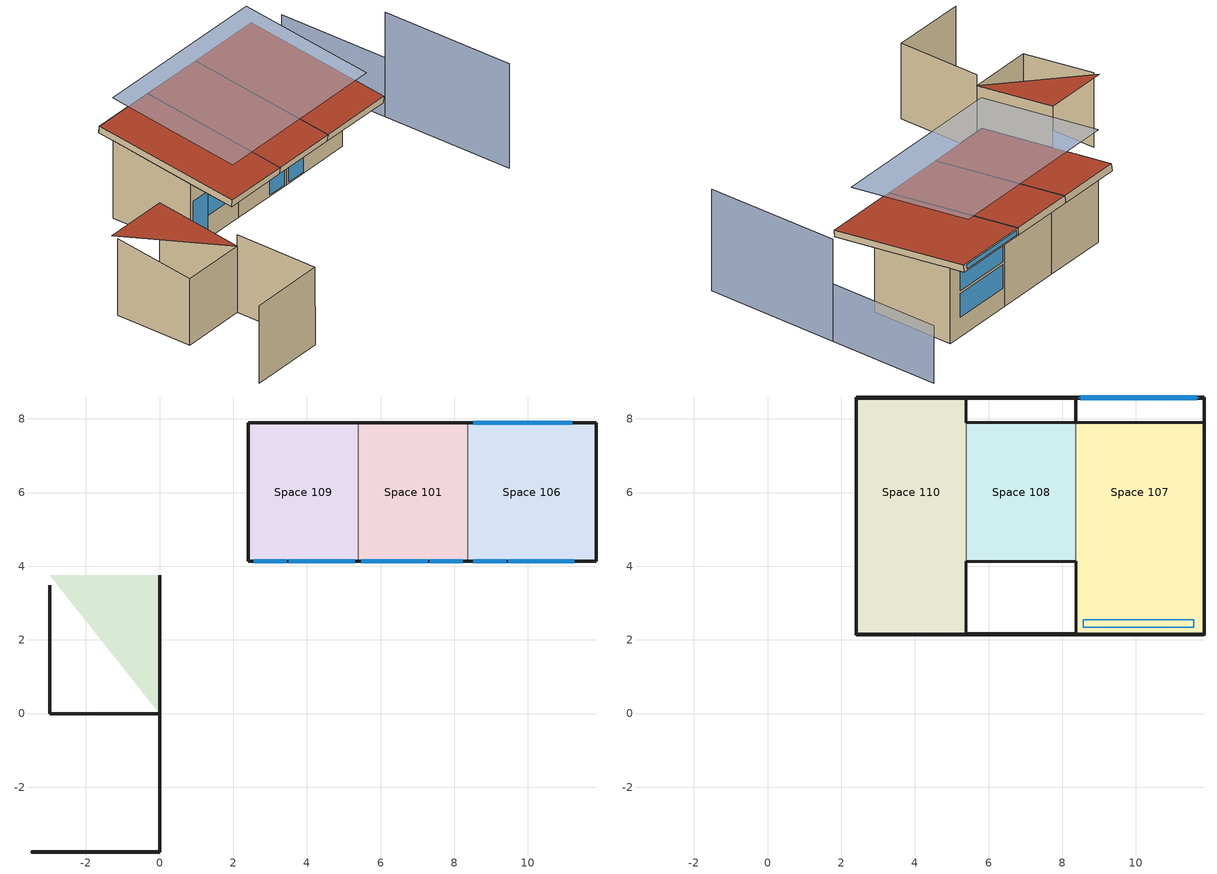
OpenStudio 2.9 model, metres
[Spaces]

 wall outside: -2.98,0 0,0 z0:3; 0,-3.75,3.5 0,-3.76,0 0,0,0 0,0,3.5; -3.48,-3.75,3.5 -3.48,-3.76,0 0,-3.76,0 0,-3.75,3.5; 0,3.76,3.5 0,0,3 0,0,0 0,3.76,0; -2.98,3.48,3.46 -2.98,3.48,0 -2.98,0,0 -2.98,0,3
 roof outside: 0,0,3 0,3.76,3.5 -2.98,3.76,3.5
Space 106
 floor adiabatic: 11.85,7.89 11.85,4.13 8.37,4.13 8.37,7.89 z0
 wall outside: 8.37,4.13 11.85,4.13 z0:3; 11.85,7.89 8.37,7.89 z0:3.5; 11.85,7.89,3.5 11.85,4.13,3 11.85,4.13,0 11.85,7.89,0
 wall to Space 101: 8.37,7.89,3.5 8.37,7.89,0 8.37,4.13,0 8.37,4.13,3
 window: 8.51,4.13 9.41,4.13 z0.05:2.15; 9.46,4.13 11.26,4.13 z1.05:2.75; 11.21,7.89 8.51,7.89 z0.9:2; 11.21,7.89 8.51,7.89 z2.14:3.24
Space 101
 floor adiabatic: 8.37,7.89 8.37,4.13 5.39,4.13 5.39,7.89 z0
 wall outside: 8.37,7.89 5.39,7.89 z0:3.5; 5.39,4.13 8.37,4.13 z0:3
 wall to Space 109: 5.39,7.89,3.5 5.39,7.89,0 5.39,4.13,0 5.39,4.13,3
 window: 7.33,4.13 8.23,4.13 z0.05:2.15; 5.48,4.13 7.28,4.13 z1.05:2.75
Space 109
 floor adiabatic: 5.39,7.89 5.39,4.13 2.41,4.13 2.41,7.89 z0
 wall outside: 5.39,7.89 2.41,7.89 z0:3.5; 2.41,4.13 5.39,4.13 z0:3; 2.41,7.89,3.5 2.41,7.89,0 2.41,4.13,0 2.41,4.13,3
 window: 2.55,4.13 3.45,4.13 z0.05:2.15; 3.5,4.13 5.3,4.13 z1.05:2.75
Space 107
 floor outside: 11.85,4.13,3 11.85,2.16,2.74 8.37,2.16,2.74 8.37,4.13,3
 floor to Space 106: 11.85,7.89,3.5 11.85,4.13,3 8.37,4.13,3 8.37,7.89,3.5
 wall outside: 11.85,8.56,3.89 11.85,2.12,3.04 11.85,2.16,2.74 11.85,8.6,3.59; 8.37,2.12,3.04 8.37,2.16,2.74 11.85,2.16,2.74 11.85,2.12,3.04; 11.85,8.56,3.89 11.85,8.6,3.59 8.37,8.6,3.59 8.37,8.56,3.89; 11.85,8.6,3.59 11.85,7.89,3.5 8.37,7.89,3.5 8.37,8.6,3.59
 wall to Space 108: 8.37,8.56,3.89 8.37,8.6,3.59 8.37,2.16,2.74 8.37,2.12,3.04
 window: 11.65,8.56,3.83 11.65,8.59,3.64 8.5,8.59,3.64 8.5,8.56,3.83
 roof outside: 11.85,2.12,3.04 11.85,8.56,3.89 8.37,8.56,3.89 8.37,2.12,3.04
 skylight: 11.57,2.55,2.79 11.57,2.35,2.76 8.57,2.35,2.76 8.57,2.55,2.79
Space 108
 floor to Space 101: 8.37,7.89,3.5 8.37,4.13,3 5.39,4.13,3 5.39,7.89,3.5
 wall outside: 8.37,8.56,3.89 8.37,8.6,3.59 5.39,8.6,3.59 5.39,8.56,3.89; 5.39,2.12,3.04 5.39,2.16,2.74 8.37,2.16,2.74 8.37,2.12,3.04; 8.37,8.6,3.59 8.37,7.89,3.5 5.39,7.89,3.5 5.39,8.6,3.59; 8.37,4.13,3 8.37,2.16,2.74 5.39,2.16,2.74 5.39,4.13,3
 wall to Space 110: 5.39,8.56,3.89 5.39,8.6,3.59 5.39,2.16,2.74 5.39,2.12,3.04
 roof outside: 8.37,2.12,3.04 8.37,8.56,3.89 5.39,8.56,3.89 5.39,2.12,3.04
Space 110
 floor outside: 5.39,8.6,3.59 5.39,7.89,3.5 2.41,7.89,3.5 2.41,8.6,3.59; 5.39,4.13,3 5.39,2.16,2.74 2.41,2.16,2.74 2.41,4.13,3
 floor to Space 109: 5.39,7.89,3.5 5.39,4.13,3 2.41,4.13,3 2.41,7.89,3.5
 wall outside: 2.41,2.12,3.04 2.41,2.16,2.74 5.39,2.16,2.74 5.39,2.12,3.04; 2.41,8.56,3.89 2.41,8.6,3.59 2.41,2.16,2.74 2.41,2.12,3.04; 5.39,8.56,3.89 5.39,8.6,3.59 2.41,8.6,3.59 2.41,8.56,3.89
 roof outside: 5.39,2.12,3.04 5.39,8.56,3.89 2.41,8.56,3.89 2.41,2.12,3.04
shading: 14.53,4.13 14.53,-1.87 z0:4.72; 14.53,9.14 14.53,4.13 z0:2.66; 10.85,2.2,4.56 10.85,8.02,5.33 2.54,8.02,5.33 2.54,2.2,4.56
[Building]
Building 1: Space Type=189.1-2009 - Office - OpenOffice - CZ4-8; Default Construction Set=189.1-2009 - CZ5 - Office
[Site]
Tokio: Latitude {deg}=35.68; Longitude {deg}=139.77; Time Zone {hr}=9; Elevation {m}=0
[ClimateZones]
Climate Zone Institution Name 1=ASHRAE; Climate Zone Document Name 1=ANSI/ASHRAE Standard 169; Climate Zone Document Year 1=2006; Climate Zone Institution Name 2=CEC; Climate Zone Document Name 2=California Climate Zone Descriptions; Climate Zone Document Year 2=1995
[DefaultConstructionSet]
189.1-2009 - CZ5 - Office: Default Exterior Surface Constructions=Default Surface Constructions 13; Default Interior Surface Constructions=Default Surface Constructions 14; Default Ground Contact Surface Constructions=Default Surface Constructions 15; Default Exterior SubSurface Constructions=Default Sub Surface Constructions 9; Default Interior SubSurface Constructions=Default Sub Surface Constructions 10; Interior Partition Construction=Interior Partition
[DefaultSurfaceConstructions]
Name | Floor Construction | Wall Construction | Roof Ceiling Construction
Default Surface Constructions 13 | ExtSlabCarpet 4in ClimateZone 1-8 | ASHRAE 189.1-2009 ExtWall Mass ClimateZone 5 | ASHRAE 189.1-2009 ExtRoof IEAD ClimateZone 2-5
Default Surface Constructions 14 | Interior Floor | Interior Wall | Interior Ceiling
Default Surface Constructions 15 | ExtSlabCarpet 4in ClimateZone 1-8 | ExtSlabCarpet 4in ClimateZone 1-8 | ExtSlabCarpet 4in ClimateZone 1-8
[Construction]
ExtSlabCarpet 4in ClimateZone 1-8: MAT-CC05 4 HW CONCRETE, CP02 CARPET PAD
Interior Floor: F16 Acoustic tile, F05 Ceiling air space resistance, M11 100mm lightweight concrete
Interior Wall: G01a 19mm gypsum board, F04 Wall air space resistance, G01a 19mm gypsum board
Interior Ceiling: M11 100mm lightweight concrete, F05 Ceiling air space resistance, F16 Acoustic tile
Exterior Door: F08 Metal surface, I01 25mm insulation board
Interior Window: Clear 3mm
Interior Door; Interior Partition: G05 25mm wood
ASHRAE 189.1-2009 ExtRoof IEAD ClimateZone 2-5: Roof Membrane, Roof Insulation [21], Metal Decking
ASHRAE 189.1-2009 ExtWindow ClimateZone 4-5: Theoretical Glass [207]
ASHRAE 189.1-2009 ExtWall Mass ClimateZone 5: 1IN Stucco, 8IN Concrete HW, Wall Insulation [40], 1/2IN Gypsum
[Material] Thermal Absorptance=0.9
Name | Roughness | Thickness {m} | Conductivity {W/m-K} | Density {kg/m3} | Specific Heat {J/kg-K} | Solar Absorptance | Visible Absorptance
MAT-CC05 4 HW CONCRETE | Rough | 0.1016 | 1.311 | 2240 | 836.8 | 0.85 | 0.85
1IN Stucco | Smooth | 0.0253 | 0.6918 | 1858 | 837 | 0.92 | 0.92
8IN Concrete HW | MediumRough | 0.2033 | 1.7296 | 2243 | 837 | 0.65 | 0.65
1/2IN Gypsum | Smooth | 0.0127 | 0.16 | 784.9 | 830 | 0.4 | 0.4
Roof Membrane | VeryRough | 0.0095 | 0.16 | 1121.29 | 1460 | 0.7 | 0.7
Metal Decking | MediumSmooth | 0.0015 | 45.006 | 7680 | 418.4 | 0.6 | 0.6
F16 Acoustic tile | MediumSmooth | 0.0191 | 0.06 | 368 | 590 | 0.3 | 0.3
M11 100mm lightweight concrete | MediumRough | 0.1016 | 0.53 | 1280 | 840 | 0.5 | 0.5
G01a 19mm gypsum board | MediumSmooth | 0.019 | 0.16 | 800 | 1090 | 0.4 | 0.4
F08 Metal surface | Smooth | 0.0008 | 45.28 | 7824 | 500 | 0.7 | 0.7
I01 25mm insulation board | MediumRough | 0.0254 | 0.03 | 43 | 1210 | 0.6 | 0.6
G05 25mm wood | MediumSmooth | 0.0254 | 0.15 | 608 | 1630 | 0.5 | 0.5
Roof Insulation [21] | MediumRough | 0.2105 | 0.049 | 265 | 836.8 | 0.7 | 0.7
Wall Insulation [40] | MediumRough | 0.0794 | 0.0432 | 91 | 837 | 0.5 | 0.5
[Material:NoMass]
CP02 CARPET PAD: Roughness=Smooth; Thermal Resistance {m2-K/W}=0.1; Thermal Absorptance=0.9; Solar Absorptance=0.8; Visible Absorptance=0.8
[Material:AirGap]
Name | Thermal Resistance {m2-K/W}
F05 Ceiling air space resistance | 0.18
F04 Wall air space resistance | 0.15
[DefaultSubSurfaceConstructions]
Name | Fixed Window Construction | Operable Window Construction | Door Construction | Tubular Daylight Dome Construction | Tubular Daylight Diffuser Construction
Default Sub Surface Constructions 9 | ASHRAE 189.1-2009 ExtWindow ClimateZone 4-5 | ASHRAE 189.1-2009 ExtWindow ClimateZone 4-5 | Exterior Door | Interior Window | Interior Window
Default Sub Surface Constructions 10 | Interior Window | Interior Window | Interior Door
[WindowMaterial:Glazing] Optical Data Type=SpectralAverage; Thickness {m}=0.003; Back Side Solar Reflectance at Normal Incidence=0; Back Side Visible Reflectance at Normal Incidence=0; Infrared Transmittance at Normal Incidence=0; Dirt Correction Factor for Solar and Visible Transmittance=1; Solar Diffusing=No
Name | Solar Transmittance at Normal Incidence | Front Side Solar Reflectance at Normal Incidence | Visible Transmittance at Normal Incidence | Front Side Visible Reflectance at Normal Incidence | Front Side Infrared Hemispherical Emissivity | Back Side Infrared Hemispherical Emissivity | Conductivity {W/m-K}
Clear 3mm | 0.837 | 0.075 | 0.898 | 0.081 | 0.84 | 0.84 | 0.9
Theoretical Glass [207] | 0.3311 | 0.6189 | 0.44 | 0.51 | 0.9 | 0.9 | 0.0133
[WindowMaterial:Blind]
Window Material Blind 1: Slat Width {m}=0.025; Slat Separation {m}=0.01875; Front Side Slat Beam Solar Reflectance=0.5; Back Side Slat Beam Solar Reflectance=0.5; Front Side Slat Diffuse Solar Reflectance=0.5; Back Side Slat Diffuse Solar Reflectance=0.5; Slat Beam Visible Transmittance=0
[SpaceType]
189.1-2009 - Office - OpenOffice - CZ4-8: Default Schedule Set=189.1-2009 - Office - OpenOffice - CZ4-8 Schedule Set; Design Specification Outdoor Air Object=189.1-2009 - Office - OpenOffice - CZ4-8 Ventilation; Standards Building Type=Office; Standards Space Type=OpenOffice
[DefaultScheduleSet]
189.1-2009 - Office - OpenOffice - CZ4-8 Schedule Set: Number of People Schedule=Office Work Occ; People Activity Level Schedule=Office Activity; Lighting Schedule=Office Bldg Light; Electric Equipment Schedule=Office Bldg Equip; Infiltration Schedule=Office Infil Quarter On
[Lights:Definition]
189.1-2009 - Office - OpenOffice - CZ4-8 Lights Definition: Design Level Calculation Method=Watts/Area; Watts per Space Floor Area {W/m2}=10.6563
[Lights]
189.1-2009 - Office - OpenOffice - CZ4-8 Lights: Lights Definition=189.1-2009 - Office - OpenOffice - CZ4-8 Lights Definition; Space or SpaceType=189.1-2009 - Office - OpenOffice - CZ4-8
[DesignSpecification:OutdoorAir]
189.1-2009 - Office - OpenOffice - CZ4-8 Ventilation: Outdoor Air Method=Sum; Outdoor Air Flow per Person {m3/s-person}=0.00943895
[People:Definition]
189.1-2009 - Office - OpenOffice - CZ4-8 People Definition: Number of People Calculation Method=People/Area; People per Space Floor Area {person/m2}=0.0565105; Fraction Radiant=0.3
[People]
189.1-2009 - Office - OpenOffice - CZ4-8 People: People Definition=189.1-2009 - Office - OpenOffice - CZ4-8 People Definition; Space or SpaceType=189.1-2009 - Office - OpenOffice - CZ4-8
[SpaceInfiltration:DesignFlowRate]
189.1-2009 - Office - OpenOffice - CZ4-8 Infiltration: Space or SpaceType=189.1-2009 - Office - OpenOffice - CZ4-8; Design Flow Rate Calculation Method=Flow/ExteriorArea; Flow per Exterior Surface Area {m3/s-m2}=0.000226568
[ElectricEquipment:Definition]
189.1-2009 - Office - OpenOffice - CZ4-8 Electric Equipment Definition: Design Level Calculation Method=Watts/Area; Watts per Space Floor Area {W/m2}=7.64238
[ElectricEquipment]
189.1-2009 - Office - OpenOffice - CZ4-8 Electric Equipment: Electric Equipment Definition=189.1-2009 - Office - OpenOffice - CZ4-8 Electric Equipment Definition; Space or SpaceType=189.1-2009 - Office - OpenOffice - CZ4-8
[ShadingControl]
Shading Control 1: Shading Type=InteriorBlind; Shading Device Material=Window Material Blind 1
[BuildingStory] Nominal Z Coordinate {m}=0
Name | Nominal Floor to Floor Height {m}
Building Story 1; Building Story 2; Building Story 5; Building Story 7; Building Story 9; Building Story 11; Building Story 13; Building Story 17; Building Story 19; Building Story 21; Building Story 23 | 3.5
Building Story 3; Building Story 4; Building Story 6; Building Story 8; Building Story 10; Building Story 12; Building Story 14; Building Story 15; Building Story 18; Building Story 20; Building Story 22; Building Story 24 | 0.3
Building Story 16 | 4.72
[Space]
Name | Building Story | Thermal Zone
Space 106 | Building Story 13 | Thermal Zone 2
Space 107 | Building Story 15 | Thermal Zone 3
Space 101 | Building Story 19 | Thermal Zone 1
Space 108 | Building Story 20 | Thermal Zone 4
Space 109 | Building Story 23 | Thermal Zone 6
Space 110 | Building Story 24 | Thermal Zone 5
[ThermalZone] Use Ideal Air Loads=No
Thermal Zone 1; Thermal Zone 2; Thermal Zone 3; Thermal Zone 4; Thermal Zone 5; Thermal Zone 6
[Sizing:Zone] Zone Cooling Design Supply Air Temperature Input Method=SupplyAirTemperature; Zone Cooling Design Supply Air Temperature {C}=14; Zone Cooling Design Supply Air Temperature Difference {deltaC}=11.11; Zone Heating Design Supply Air Temperature Input Method=SupplyAirTemperature; Zone Heating Design Supply Air Temperature {C}=40; Zone Heating Design Supply Air Temperature Difference {deltaC}=11.11; Zone Cooling Design Supply Air Humidity Ratio {kg-H2O/kg-air}=0.0085; Zone Heating Design Supply Air Humidity Ratio {kg-H2O/kg-air}=0.008; Cooling Design Air Flow Method=DesignDay; Heating Design Air Flow Method=DesignDay; Account for Dedicated Outdoor Air System=No; Dedicated Outdoor Air System Control Strategy=NeutralSupplyAir; Dedicated Outdoor Air Low Setpoint Temperature for Design {C}=autosize; Dedicated Outdoor Air High Setpoint Temperature for Design {C}=autosize
Thermal Zone 1; Thermal Zone 2; Thermal Zone 3; Thermal Zone 4; Thermal Zone 5; Thermal Zone 6
[Schedule:Ruleset]
Name | Default Day Schedule | Summer Design Day Schedule | Winter Design Day Schedule
Office Bldg Light | Office Bldg Light Default Schedule | Office Bldg Light Summer Design Day | Office Bldg Light Winter Design Day
Office Activity | Office Activity Default Schedule | Office Activity Summer Design Day | Office Activity Winter Design Day
Office Infil Quarter On | Office Infil Quarter On Default Schedule | Office Infil Quarter On Summer Design Day | Office Infil Quarter On Winter Design Day
Office Bldg Equip | Office Bldg Equip Default Schedule | Office Bldg Equip Summer Design Day | Office Bldg Equip Winter Design Day
Office Work Occ | Office Bldg Occ Default Schedule | Office Bldg Occ Summer Design Day | Office Bldg Occ Winter Design Day
[Schedule:Day]
Office Bldg Light Default Schedule: 5, 0, 0.05, 7, 0, 0.1, 8, 0, 0.3, 17, 0, 0.9, 18, 0, 0.7, 20, 0, 0.5, 22, 0, 0.3, 23, 0, 0.1, 24, 0, 0.05
Office Bldg Light Summer Design Day; Office Infil Quarter On Rule 1 Day Schedule; Office Bldg Equip Summer Design Day: 24, 0, 1
Office Bldg Light Winter Design Day; Office Bldg Equip Winter Design Day; Office Bldg Occ Winter Design Day; Office Bldg Occ Rule 1 Day Schedule: 24, 0, 0
Office Bldg Light Rule 1 Day Schedule: 24, 0, 0.05
Office Bldg Light Rule 2 Day Schedule: 6, 0, 0.05, 8, 0, 0.1, 14, 0, 0.5, 17, 0, 0.15, 24, 0, 0.05
Office Activity Default Schedule; Office Activity Summer Design Day; Office Activity Winter Design Day: 24, 0, 132
Office Infil Quarter On Default Schedule; Office Infil Quarter On Summer Design Day: 6, 0, 1, 22, 0, 0.25, 24, 0, 1
Office Infil Quarter On Winter Design Day; Office Infil Quarter On Rule 2 Day Schedule: 6, 0, 1, 18, 0, 0.25, 24, 0, 1
Office Bldg Equip Default Schedule: 8, 0, 0.4, 12, 0, 0.9, 13, 0, 0.8, 17, 0, 0.9, 18, 0, 0.8, 20, 0, 0.6, 22, 0, 0.5, 24, 0, 0.4
Office Bldg Equip Rule 1 Day Schedule: 24, 0, 0.3
Office Bldg Equip Rule 2 Day Schedule: 6, 0, 0.3, 8, 0, 0.4, 14, 0, 0.5, 17, 0, 0.35, 24, 0, 0.3
Office Bldg Occ Default Schedule: 6, 0, 0, 7, 0, 0.1, 8, 0, 0.2, 12, 0, 0.85, 13, 0, 0.5, 17, 0, 0.85, 18, 0, 0.7, 20, 0, 0.4, 22, 0, 0.1, 24, 0, 0.05
Office Bldg Occ Summer Design Day: 6, 0, 0, 22, 0, 1, 24, 0, 0.05
Office Bldg Occ Rule 2 Day Schedule: 6, 0, 0, 8, 0, 0.1, 14, 0, 0.4, 17, 0, 0.1, 24, 0, 0
[Schedule:Rule] Apply Monday=No; Apply Tuesday=No; Apply Wednesday=No; Apply Thursday=No; Apply Friday=No; Date Specification Type=DateRange; Start Month=1; Start Day=1; End Month=12; End Day=31
Name | Schedule Ruleset | Rule Order | Day Schedule | Apply Sunday | Apply Saturday
Office Bldg Light Rule 1 | Office Bldg Light | 0 | Office Bldg Light Rule 1 Day Schedule | Yes | No
Office Bldg Light Rule 2 | Office Bldg Light | 1 | Office Bldg Light Rule 2 Day Schedule | No | Yes
Office Infil Quarter On Rule 1 | Office Infil Quarter On | 0 | Office Infil Quarter On Rule 1 Day Schedule | Yes | No
Office Infil Quarter On Rule 2 | Office Infil Quarter On | 1 | Office Infil Quarter On Rule 2 Day Schedule | No | Yes
Office Bldg Equip Rule 1 | Office Bldg Equip | 0 | Office Bldg Equip Rule 1 Day Schedule | Yes | No
Office Bldg Equip Rule 2 | Office Bldg Equip | 1 | Office Bldg Equip Rule 2 Day Schedule | No | Yes
Office Work Occ Rule 1 | Office Work Occ | 0 | Office Bldg Occ Rule 1 Day Schedule | Yes | No
Office Work Occ Rule 2 | Office Work Occ | 1 | Office Bldg Occ Rule 2 Day Schedule | No | Yes
